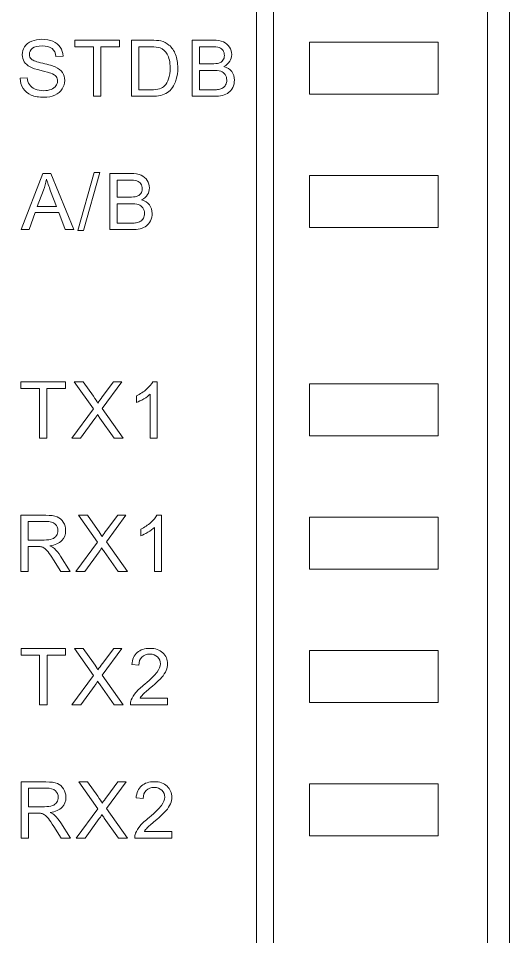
# Model space of a CAD drawing. Header units: millimetres. Extents: x 33157 to 59611, y -29750 to 1750.
# Drawn here: x 54196.62 to 54214.31, y 415.51 to 448.56 of the extents above; entities that cross this region are included whole.
import ezdxf

# ---------------------------------------------------------------- set-up
doc = ezdxf.new("R2010")
doc.units = ezdxf.units.MM
doc.layers.get('0').update_dxf_attribs({"lineweight": 18})

msp = doc.modelspace()

# ---------------------------------------------------------------- linework, layer by layer
at = {"lineweight": 9}
for p, q in [((54205.192, 478.677), (54205.192, 414.194)), ((54205.807, 478.677), (54205.807, 351.261)), ((54213.508, 474.462), (54213.508, 353.009)), ((54214.311, 473.659), (54214.311, 353.491))]:
    msp.add_line(p, q, dxfattribs=at)
for points in [[(54207.1, 445.831), (54211.733, 445.831), (54211.733, 447.709), (54207.1, 447.709)], [(54207.1, 441.031), (54211.733, 441.031), (54211.733, 442.909), (54207.1, 442.909)], [(54207.1, 433.531), (54211.733, 433.531), (54211.733, 435.409), (54207.1, 435.409)], [(54207.1, 428.731), (54211.733, 428.731), (54211.733, 430.609), (54207.1, 430.609)], [(54207.1, 423.931), (54211.733, 423.931), (54211.733, 425.809), (54207.1, 425.809)], [(54207.1, 419.131), (54211.733, 419.131), (54211.733, 421.009), (54207.1, 421.009)]]:
    msp.add_lwpolyline(points, close=True, dxfattribs=at)
for points, knots in [([(54200.691, 445.758), (54200.691, 445.758), (54200.691, 447.778), (54200.691, 447.778), (54200.691, 447.778), (54201.387, 447.778), (54201.387, 447.778), (54201.544, 447.778), (54201.664, 447.769), (54201.747, 447.75), (54201.863, 447.723), (54201.961, 447.674), (54202.043, 447.605), (54202.15, 447.514), (54202.229, 447.4), (54202.282, 447.26), (54202.335, 447.119), (54202.362, 446.959), (54202.362, 446.779), (54202.362, 446.625), (54202.344, 446.49), (54202.308, 446.371), (54202.272, 446.252), (54202.226, 446.154), (54202.17, 446.077), (54202.114, 445.999), (54202.053, 445.938), (54201.986, 445.894), (54201.919, 445.849), (54201.839, 445.815), (54201.745, 445.792), (54201.65, 445.769), (54201.542, 445.758), (54201.42, 445.758), (54201.42, 445.758), (54200.691, 445.758), (54200.691, 445.758)], [0, 0, 0, 0, 136675.513915, 136675.513915, 136675.513915, 273351.027831, 273351.027831, 273351.027831, 410026.541746, 410026.541746, 410026.541746, 546702.055662, 546702.055662, 546702.055662, 683377.569577, 683377.569577, 683377.569577, 820053.083493, 820053.083493, 820053.083493, 956728.597408, 956728.597408, 956728.597408, 1093404.111324, 1093404.111324, 1093404.111324, 1230079.625239, 1230079.625239, 1230079.625239, 1366755.139155, 1366755.139155, 1366755.139155, 1503430.65307, 1503430.65307, 1503430.65307, 1640106.166986, 1640106.166986, 1640106.166986, 1640106.166986]), ([(54202.874, 445.758), (54202.874, 445.758), (54202.874, 447.778), (54202.874, 447.778), (54202.874, 447.778), (54203.633, 447.778), (54203.633, 447.778), (54203.787, 447.778), (54203.911, 447.758), (54204.004, 447.717), (54204.097, 447.676), (54204.17, 447.613), (54204.223, 447.528), (54204.276, 447.443), (54204.303, 447.355), (54204.303, 447.261), (54204.303, 447.175), (54204.279, 447.094), (54204.232, 447.018), (54204.186, 446.942), (54204.115, 446.88), (54204.021, 446.833), (54204.143, 446.797), (54204.237, 446.736), (54204.303, 446.649), (54204.368, 446.563), (54204.401, 446.461), (54204.401, 446.344), (54204.401, 446.249), (54204.381, 446.161), (54204.341, 446.079), (54204.301, 445.998), (54204.252, 445.935), (54204.193, 445.891), (54204.134, 445.847), (54204.06, 445.814), (54203.972, 445.792), (54203.883, 445.769), (54203.774, 445.758), (54203.645, 445.758), (54203.645, 445.758), (54202.874, 445.758), (54202.874, 445.758)], [0, 0, 0, 0, 135772.058389, 135772.058389, 135772.058389, 271544.116779, 271544.116779, 271544.116779, 407316.175168, 407316.175168, 407316.175168, 543088.233558, 543088.233558, 543088.233558, 678860.291947, 678860.291947, 678860.291947, 814632.350337, 814632.350337, 814632.350337, 950404.408726, 950404.408726, 950404.408726, 1086176.467116, 1086176.467116, 1086176.467116, 1221948.525505, 1221948.525505, 1221948.525505, 1357720.583894, 1357720.583894, 1357720.583894, 1493492.642284, 1493492.642284, 1493492.642284, 1629264.700673, 1629264.700673, 1629264.700673, 1765036.759063, 1765036.759063, 1765036.759063, 1900808.817452, 1900808.817452, 1900808.817452, 1900808.817452]), ([(54196.683, 446.407), (54196.683, 446.407), (54196.935, 446.429), (54196.935, 446.429), (54196.946, 446.328), (54196.974, 446.244), (54197.018, 446.179), (54197.062, 446.114), (54197.129, 446.062), (54197.221, 446.021), (54197.313, 445.981), (54197.416, 445.961), (54197.531, 445.961), (54197.633, 445.961), (54197.723, 445.976), (54197.801, 446.006), (54197.879, 446.037), (54197.937, 446.079), (54197.975, 446.132), (54198.013, 446.185), (54198.032, 446.243), (54198.032, 446.305), (54198.032, 446.368), (54198.014, 446.423), (54197.977, 446.471), (54197.941, 446.518), (54197.88, 446.557), (54197.795, 446.59), (54197.741, 446.61), (54197.621, 446.643), (54197.436, 446.688), (54197.25, 446.733), (54197.12, 446.775), (54197.046, 446.814), (54196.949, 446.865), (54196.878, 446.928), (54196.831, 447.003), (54196.783, 447.077), (54196.76, 447.162), (54196.76, 447.254), (54196.76, 447.357), (54196.789, 447.452), (54196.847, 447.541), (54196.905, 447.63), (54196.989, 447.697), (54197.1, 447.743), (54197.211, 447.789), (54197.335, 447.812), (54197.471, 447.812), (54197.62, 447.812), (54197.753, 447.788), (54197.867, 447.74), (54197.981, 447.692), (54198.069, 447.621), (54198.131, 447.527), (54198.192, 447.433), (54198.225, 447.327), (54198.23, 447.208), (54198.23, 447.208), (54197.973, 447.189), (54197.973, 447.189), (54197.96, 447.316), (54197.913, 447.412), (54197.834, 447.477), (54197.754, 447.543), (54197.636, 447.575), (54197.481, 447.575), (54197.319, 447.575), (54197.201, 447.546), (54197.127, 447.486), (54197.054, 447.427), (54197.016, 447.355), (54197.016, 447.272), (54197.016, 447.199), (54197.043, 447.14), (54197.095, 447.093), (54197.147, 447.046), (54197.281, 446.998), (54197.498, 446.949), (54197.715, 446.899), (54197.865, 446.856), (54197.945, 446.82), (54198.063, 446.766), (54198.15, 446.697), (54198.206, 446.614), (54198.262, 446.531), (54198.289, 446.436), (54198.289, 446.328), (54198.289, 446.22), (54198.259, 446.119), (54198.197, 446.024), (54198.135, 445.929), (54198.048, 445.855), (54197.932, 445.803), (54197.817, 445.75), (54197.688, 445.724), (54197.543, 445.724), (54197.361, 445.724), (54197.208, 445.751), (54197.085, 445.804), (54196.961, 445.857), (54196.865, 445.937), (54196.794, 446.044), (54196.724, 446.151), (54196.687, 446.272), (54196.683, 446.407)], [0, 0, 0, 0, 132490.476521, 132490.476521, 132490.476521, 264980.953042, 264980.953042, 264980.953042, 397471.429563, 397471.429563, 397471.429563, 529961.906084, 529961.906084, 529961.906084, 662452.382605, 662452.382605, 662452.382605, 794942.859126, 794942.859126, 794942.859126, 927433.335648, 927433.335648, 927433.335648, 1059923.812169, 1059923.812169, 1059923.812169, 1192414.28869, 1192414.28869, 1192414.28869, 1324904.765211, 1324904.765211, 1324904.765211, 1457395.241732, 1457395.241732, 1457395.241732, 1589885.718253, 1589885.718253, 1589885.718253, 1722376.194774, 1722376.194774, 1722376.194774, 1854866.671295, 1854866.671295, 1854866.671295, 1987357.147816, 1987357.147816, 1987357.147816, 2119847.624337, 2119847.624337, 2119847.624337, 2252338.100858, 2252338.100858, 2252338.100858, 2384828.577379, 2384828.577379, 2384828.577379, 2517319.053901, 2517319.053901, 2517319.053901, 2649809.530422, 2649809.530422, 2649809.530422, 2782300.006943, 2782300.006943, 2782300.006943, 2914790.483464, 2914790.483464, 2914790.483464, 3047280.959985, 3047280.959985, 3047280.959985, 3179771.436506, 3179771.436506, 3179771.436506, 3312261.913027, 3312261.913027, 3312261.913027, 3444752.389548, 3444752.389548, 3444752.389548, 3577242.866069, 3577242.866069, 3577242.866069, 3709733.34259, 3709733.34259, 3709733.34259, 3842223.819111, 3842223.819111, 3842223.819111, 3974714.295632, 3974714.295632, 3974714.295632, 4107204.772154, 4107204.772154, 4107204.772154, 4239695.248675, 4239695.248675, 4239695.248675, 4372185.725196, 4372185.725196, 4372185.725196, 4504676.201717, 4504676.201717, 4504676.201717, 4637166.678238, 4637166.678238, 4637166.678238, 4637166.678238]), ([(54199.324, 445.758), (54199.324, 445.758), (54199.324, 447.541), (54199.324, 447.541), (54199.324, 447.541), (54198.658, 447.541), (54198.658, 447.541), (54198.658, 447.541), (54198.658, 447.778), (54198.658, 447.778), (54198.658, 447.778), (54200.258, 447.778), (54200.258, 447.778), (54200.258, 447.778), (54200.258, 447.541), (54200.258, 447.541), (54200.258, 447.541), (54199.592, 447.541), (54199.592, 447.541), (54199.592, 447.541), (54199.592, 445.758), (54199.592, 445.758), (54199.592, 445.758), (54199.324, 445.758), (54199.324, 445.758)], [0, 0, 0, 0, 139850.035357, 139850.035357, 139850.035357, 279700.070714, 279700.070714, 279700.070714, 419550.106071, 419550.106071, 419550.106071, 559400.141428, 559400.141428, 559400.141428, 699250.176785, 699250.176785, 699250.176785, 839100.212142, 839100.212142, 839100.212142, 978950.247499, 978950.247499, 978950.247499, 1118800.282856, 1118800.282856, 1118800.282856, 1118800.282856]), ([(54200.959, 445.995), (54200.959, 445.995), (54201.39, 445.995), (54201.39, 445.995), (54201.523, 445.995), (54201.627, 446.007), (54201.703, 446.032), (54201.779, 446.057), (54201.839, 446.092), (54201.884, 446.137), (54201.947, 446.2), (54201.997, 446.286), (54202.032, 446.393), (54202.067, 446.5), (54202.085, 446.63), (54202.085, 446.783), (54202.085, 446.995), (54202.05, 447.157), (54201.981, 447.271), (54201.912, 447.385), (54201.828, 447.461), (54201.728, 447.5), (54201.657, 447.528), (54201.542, 447.541), (54201.383, 447.541), (54201.383, 447.541), (54200.959, 447.541), (54200.959, 447.541), (54200.959, 447.541), (54200.959, 445.995), (54200.959, 445.995)], [0, 0, 0, 0, 137950.950252, 137950.950252, 137950.950252, 275901.900504, 275901.900504, 275901.900504, 413852.850757, 413852.850757, 413852.850757, 551803.801009, 551803.801009, 551803.801009, 689754.751261, 689754.751261, 689754.751261, 827705.701513, 827705.701513, 827705.701513, 965656.651766, 965656.651766, 965656.651766, 1103607.602018, 1103607.602018, 1103607.602018, 1241558.55227, 1241558.55227, 1241558.55227, 1379509.502522, 1379509.502522, 1379509.502522, 1379509.502522]), ([(54203.143, 446.929), (54203.143, 446.929), (54203.58, 446.929), (54203.58, 446.929), (54203.698, 446.929), (54203.783, 446.937), (54203.834, 446.952), (54203.903, 446.973), (54203.954, 447.006), (54203.988, 447.054), (54204.023, 447.101), (54204.04, 447.159), (54204.04, 447.23), (54204.04, 447.298), (54204.024, 447.357), (54203.992, 447.408), (54203.96, 447.459), (54203.914, 447.494), (54203.854, 447.513), (54203.794, 447.532), (54203.691, 447.541), (54203.547, 447.541), (54203.547, 447.541), (54203.143, 447.541), (54203.143, 447.541), (54203.143, 447.541), (54203.143, 446.929), (54203.143, 446.929)], [0, 0, 0, 0, 138828.828127, 138828.828127, 138828.828127, 277657.656254, 277657.656254, 277657.656254, 416486.484381, 416486.484381, 416486.484381, 555315.312508, 555315.312508, 555315.312508, 694144.140635, 694144.140635, 694144.140635, 832972.968762, 832972.968762, 832972.968762, 971801.796889, 971801.796889, 971801.796889, 1110630.625016, 1110630.625016, 1110630.625016, 1249459.453143, 1249459.453143, 1249459.453143, 1249459.453143]), ([(54203.143, 445.995), (54203.143, 445.995), (54203.646, 445.995), (54203.646, 445.995), (54203.732, 445.995), (54203.793, 445.998), (54203.828, 446.005), (54203.89, 446.015), (54203.941, 446.034), (54203.983, 446.06), (54204.024, 446.085), (54204.058, 446.123), (54204.085, 446.173), (54204.112, 446.222), (54204.125, 446.279), (54204.125, 446.343), (54204.125, 446.419), (54204.105, 446.484), (54204.066, 446.54), (54204.028, 446.596), (54203.974, 446.635), (54203.906, 446.658), (54203.837, 446.681), (54203.739, 446.692), (54203.61, 446.692), (54203.61, 446.692), (54203.143, 446.692), (54203.143, 446.692), (54203.143, 446.692), (54203.143, 445.995), (54203.143, 445.995)], [0, 0, 0, 0, 137957.235698, 137957.235698, 137957.235698, 275914.471396, 275914.471396, 275914.471396, 413871.707094, 413871.707094, 413871.707094, 551828.942792, 551828.942792, 551828.942792, 689786.178491, 689786.178491, 689786.178491, 827743.414189, 827743.414189, 827743.414189, 965700.649887, 965700.649887, 965700.649887, 1103657.885585, 1103657.885585, 1103657.885585, 1241615.121283, 1241615.121283, 1241615.121283, 1379572.356981, 1379572.356981, 1379572.356981, 1379572.356981]), ([(54196.722, 440.958), (54196.722, 440.958), (54197.497, 442.978), (54197.497, 442.978), (54197.497, 442.978), (54197.791, 442.978), (54197.791, 442.978), (54197.791, 442.978), (54198.614, 440.958), (54198.614, 440.958), (54198.614, 440.958), (54198.31, 440.958), (54198.31, 440.958), (54198.31, 440.958), (54198.076, 441.57), (54198.076, 441.57), (54198.076, 441.57), (54197.225, 441.57), (54197.225, 441.57), (54197.225, 441.57), (54197.006, 440.958), (54197.006, 440.958), (54197.006, 440.958), (54196.722, 440.958), (54196.722, 440.958)], [0, 0, 0, 0, 139852.10877, 139852.10877, 139852.10877, 279704.217539, 279704.217539, 279704.217539, 419556.326309, 419556.326309, 419556.326309, 559408.435078, 559408.435078, 559408.435078, 699260.543848, 699260.543848, 699260.543848, 839112.652617, 839112.652617, 839112.652617, 978964.761387, 978964.761387, 978964.761387, 1118816.870156, 1118816.870156, 1118816.870156, 1118816.870156]), ([(54198.766, 440.924), (54198.766, 440.924), (54199.353, 443.012), (54199.353, 443.012), (54199.353, 443.012), (54199.552, 443.012), (54199.552, 443.012), (54199.552, 443.012), (54198.965, 440.924), (54198.965, 440.924), (54198.965, 440.924), (54198.766, 440.924), (54198.766, 440.924)], [0, 0, 0, 0, 149399.241481, 149399.241481, 149399.241481, 298798.482963, 298798.482963, 298798.482963, 448197.724444, 448197.724444, 448197.724444, 597596.965925, 597596.965925, 597596.965925, 597596.965925]), ([(54199.912, 440.958), (54199.912, 440.958), (54199.912, 442.978), (54199.912, 442.978), (54199.912, 442.978), (54200.671, 442.978), (54200.671, 442.978), (54200.825, 442.978), (54200.949, 442.958), (54201.042, 442.917), (54201.135, 442.876), (54201.208, 442.813), (54201.261, 442.728), (54201.314, 442.643), (54201.341, 442.555), (54201.341, 442.461), (54201.341, 442.375), (54201.317, 442.294), (54201.27, 442.218), (54201.224, 442.142), (54201.153, 442.08), (54201.059, 442.033), (54201.181, 441.997), (54201.275, 441.936), (54201.341, 441.849), (54201.406, 441.763), (54201.439, 441.661), (54201.439, 441.544), (54201.439, 441.449), (54201.419, 441.361), (54201.379, 441.279), (54201.339, 441.198), (54201.29, 441.135), (54201.231, 441.091), (54201.172, 441.047), (54201.098, 441.014), (54201.01, 440.992), (54200.921, 440.969), (54200.812, 440.958), (54200.683, 440.958), (54200.683, 440.958), (54199.912, 440.958), (54199.912, 440.958)], [0, 0, 0, 0, 135770.5745, 135770.5745, 135770.5745, 271541.149, 271541.149, 271541.149, 407311.7235, 407311.7235, 407311.7235, 543082.298, 543082.298, 543082.298, 678852.8725, 678852.8725, 678852.8725, 814623.447001, 814623.447001, 814623.447001, 950394.021501, 950394.021501, 950394.021501, 1086164.596001, 1086164.596001, 1086164.596001, 1221935.170501, 1221935.170501, 1221935.170501, 1357705.745001, 1357705.745001, 1357705.745001, 1493476.319501, 1493476.319501, 1493476.319501, 1629246.894001, 1629246.894001, 1629246.894001, 1765017.468501, 1765017.468501, 1765017.468501, 1900788.043001, 1900788.043001, 1900788.043001, 1900788.043001]), ([(54197.303, 441.787), (54197.303, 441.787), (54197.992, 441.787), (54197.992, 441.787), (54197.992, 441.787), (54197.781, 442.348), (54197.781, 442.348), (54197.718, 442.518), (54197.67, 442.658), (54197.637, 442.77), (54197.609, 442.638), (54197.572, 442.508), (54197.525, 442.381), (54197.525, 442.381), (54197.303, 441.787), (54197.303, 441.787)], [0, 0, 0, 0, 145623.719571, 145623.719571, 145623.719571, 291247.439142, 291247.439142, 291247.439142, 436871.158712, 436871.158712, 436871.158712, 582494.878283, 582494.878283, 582494.878283, 728118.597854, 728118.597854, 728118.597854, 728118.597854]), ([(54200.181, 442.129), (54200.181, 442.129), (54200.618, 442.129), (54200.618, 442.129), (54200.736, 442.129), (54200.821, 442.137), (54200.872, 442.152), (54200.941, 442.173), (54200.992, 442.206), (54201.026, 442.254), (54201.061, 442.301), (54201.078, 442.359), (54201.078, 442.43), (54201.078, 442.498), (54201.062, 442.557), (54201.03, 442.608), (54200.998, 442.659), (54200.952, 442.694), (54200.892, 442.713), (54200.832, 442.732), (54200.729, 442.741), (54200.585, 442.741), (54200.585, 442.741), (54200.181, 442.741), (54200.181, 442.741), (54200.181, 442.741), (54200.181, 442.129), (54200.181, 442.129)], [0, 0, 0, 0, 138827.045827, 138827.045827, 138827.045827, 277654.091654, 277654.091654, 277654.091654, 416481.13748, 416481.13748, 416481.13748, 555308.183307, 555308.183307, 555308.183307, 694135.229134, 694135.229134, 694135.229134, 832962.274961, 832962.274961, 832962.274961, 971789.320788, 971789.320788, 971789.320788, 1110616.366615, 1110616.366615, 1110616.366615, 1249443.412441, 1249443.412441, 1249443.412441, 1249443.412441]), ([(54200.181, 441.195), (54200.181, 441.195), (54200.684, 441.195), (54200.684, 441.195), (54200.77, 441.195), (54200.831, 441.198), (54200.866, 441.205), (54200.928, 441.215), (54200.979, 441.234), (54201.021, 441.26), (54201.062, 441.285), (54201.096, 441.323), (54201.123, 441.373), (54201.15, 441.422), (54201.163, 441.479), (54201.163, 441.543), (54201.163, 441.619), (54201.143, 441.684), (54201.104, 441.74), (54201.066, 441.796), (54201.012, 441.835), (54200.944, 441.858), (54200.875, 441.881), (54200.777, 441.892), (54200.648, 441.892), (54200.648, 441.892), (54200.181, 441.892), (54200.181, 441.892), (54200.181, 441.892), (54200.181, 441.195), (54200.181, 441.195)], [0, 0, 0, 0, 137955.727933, 137955.727933, 137955.727933, 275911.455867, 275911.455867, 275911.455867, 413867.1838, 413867.1838, 413867.1838, 551822.911734, 551822.911734, 551822.911734, 689778.639667, 689778.639667, 689778.639667, 827734.367601, 827734.367601, 827734.367601, 965690.095534, 965690.095534, 965690.095534, 1103645.823468, 1103645.823468, 1103645.823468, 1241601.551401, 1241601.551401, 1241601.551401, 1379557.279335, 1379557.279335, 1379557.279335, 1379557.279335]), ([(54197.381, 433.456), (54197.381, 433.456), (54197.381, 435.24), (54197.381, 435.24), (54197.381, 435.24), (54196.715, 435.24), (54196.715, 435.24), (54196.715, 435.24), (54196.715, 435.477), (54196.715, 435.477), (54196.715, 435.477), (54198.315, 435.477), (54198.315, 435.477), (54198.315, 435.477), (54198.315, 435.24), (54198.315, 435.24), (54198.315, 435.24), (54197.649, 435.24), (54197.649, 435.24), (54197.649, 435.24), (54197.649, 433.456), (54197.649, 433.456), (54197.649, 433.456), (54197.381, 433.456), (54197.381, 433.456)], [0, 0, 0, 0, 139860.752963, 139860.752963, 139860.752963, 279721.505927, 279721.505927, 279721.505927, 419582.25889, 419582.25889, 419582.25889, 559443.011854, 559443.011854, 559443.011854, 699303.764817, 699303.764817, 699303.764817, 839164.517781, 839164.517781, 839164.517781, 979025.270744, 979025.270744, 979025.270744, 1118886.023708, 1118886.023708, 1118886.023708, 1118886.023708]), ([(54198.543, 433.456), (54198.543, 433.456), (54199.324, 434.504), (54199.324, 434.504), (54199.324, 434.504), (54198.636, 435.477), (54198.636, 435.477), (54198.636, 435.477), (54198.954, 435.477), (54198.954, 435.477), (54198.954, 435.477), (54199.323, 434.96), (54199.323, 434.96), (54199.399, 434.853), (54199.453, 434.771), (54199.483, 434.714), (54199.529, 434.784), (54199.582, 434.86), (54199.644, 434.939), (54199.644, 434.939), (54200.048, 435.477), (54200.048, 435.477), (54200.048, 435.477), (54200.341, 435.477), (54200.341, 435.477), (54200.341, 435.477), (54199.639, 434.516), (54199.639, 434.516), (54199.639, 434.516), (54200.394, 433.456), (54200.394, 433.456), (54200.394, 433.456), (54200.066, 433.456), (54200.066, 433.456), (54200.066, 433.456), (54199.556, 434.177), (54199.556, 434.177), (54199.527, 434.218), (54199.499, 434.258), (54199.473, 434.299), (54199.428, 434.231), (54199.396, 434.184), (54199.376, 434.157), (54199.376, 434.157), (54198.864, 433.456), (54198.864, 433.456), (54198.864, 433.456), (54198.543, 433.456), (54198.543, 433.456)], [0, 0, 0, 0, 135093.583894, 135093.583894, 135093.583894, 270187.167788, 270187.167788, 270187.167788, 405280.751682, 405280.751682, 405280.751682, 540374.335575, 540374.335575, 540374.335575, 675467.919469, 675467.919469, 675467.919469, 810561.503363, 810561.503363, 810561.503363, 945655.087257, 945655.087257, 945655.087257, 1080748.671151, 1080748.671151, 1080748.671151, 1215842.255045, 1215842.255045, 1215842.255045, 1350935.838939, 1350935.838939, 1350935.838939, 1486029.422832, 1486029.422832, 1486029.422832, 1621123.006726, 1621123.006726, 1621123.006726, 1756216.59062, 1756216.59062, 1756216.59062, 1891310.174514, 1891310.174514, 1891310.174514, 2026403.758408, 2026403.758408, 2026403.758408, 2161497.342302, 2161497.342302, 2161497.342302, 2161497.342302]), ([(54201.62, 433.456), (54201.62, 433.456), (54201.371, 433.456), (54201.371, 433.456), (54201.371, 433.456), (54201.371, 435.037), (54201.371, 435.037), (54201.312, 434.98), (54201.233, 434.923), (54201.136, 434.866), (54201.039, 434.809), (54200.952, 434.766), (54200.875, 434.738), (54200.875, 434.738), (54200.875, 434.978), (54200.875, 434.978), (54201.013, 435.043), (54201.135, 435.122), (54201.239, 435.215), (54201.343, 435.308), (54201.417, 435.398), (54201.46, 435.485), (54201.46, 435.485), (54201.62, 435.485), (54201.62, 435.485), (54201.62, 435.485), (54201.62, 433.456), (54201.62, 433.456)], [0, 0, 0, 0, 138835.997743, 138835.997743, 138835.997743, 277671.995486, 277671.995486, 277671.995486, 416507.993229, 416507.993229, 416507.993229, 555343.990972, 555343.990972, 555343.990972, 694179.988716, 694179.988716, 694179.988716, 833015.986459, 833015.986459, 833015.986459, 971851.984202, 971851.984202, 971851.984202, 1110687.981945, 1110687.981945, 1110687.981945, 1249523.979688, 1249523.979688, 1249523.979688, 1249523.979688]), ([(54196.709, 428.656), (54196.709, 428.656), (54196.709, 430.677), (54196.709, 430.677), (54196.709, 430.677), (54197.605, 430.677), (54197.605, 430.677), (54197.785, 430.677), (54197.922, 430.658), (54198.015, 430.622), (54198.109, 430.586), (54198.184, 430.522), (54198.24, 430.43), (54198.296, 430.339), (54198.324, 430.237), (54198.324, 430.126), (54198.324, 429.982), (54198.277, 429.862), (54198.184, 429.763), (54198.092, 429.665), (54197.949, 429.603), (54197.755, 429.576), (54197.826, 429.542), (54197.879, 429.508), (54197.916, 429.475), (54197.994, 429.404), (54198.068, 429.314), (54198.137, 429.206), (54198.137, 429.206), (54198.487, 428.656), (54198.487, 428.656), (54198.487, 428.656), (54198.153, 428.656), (54198.153, 428.656), (54198.153, 428.656), (54197.886, 429.077), (54197.886, 429.077), (54197.808, 429.198), (54197.744, 429.291), (54197.693, 429.355), (54197.642, 429.42), (54197.597, 429.465), (54197.557, 429.49), (54197.518, 429.516), (54197.477, 429.534), (54197.435, 429.544), (54197.405, 429.55), (54197.356, 429.554), (54197.287, 429.554), (54197.287, 429.554), (54196.977, 429.554), (54196.977, 429.554), (54196.977, 429.554), (54196.977, 428.656), (54196.977, 428.656), (54196.977, 428.656), (54196.709, 428.656), (54196.709, 428.656)], [0, 0, 0, 0, 134352.871132, 134352.871132, 134352.871132, 268705.742264, 268705.742264, 268705.742264, 403058.613396, 403058.613396, 403058.613396, 537411.484528, 537411.484528, 537411.484528, 671764.35566, 671764.35566, 671764.35566, 806117.226792, 806117.226792, 806117.226792, 940470.097925, 940470.097925, 940470.097925, 1074822.969057, 1074822.969057, 1074822.969057, 1209175.840189, 1209175.840189, 1209175.840189, 1343528.711321, 1343528.711321, 1343528.711321, 1477881.582453, 1477881.582453, 1477881.582453, 1612234.453585, 1612234.453585, 1612234.453585, 1746587.324717, 1746587.324717, 1746587.324717, 1880940.195849, 1880940.195849, 1880940.195849, 2015293.066981, 2015293.066981, 2015293.066981, 2149645.938113, 2149645.938113, 2149645.938113, 2283998.809245, 2283998.809245, 2283998.809245, 2418351.680377, 2418351.680377, 2418351.680377, 2552704.55151, 2552704.55151, 2552704.55151, 2552704.55151]), ([(54196.977, 429.785), (54196.977, 429.785), (54197.551, 429.785), (54197.551, 429.785), (54197.673, 429.785), (54197.768, 429.798), (54197.837, 429.823), (54197.906, 429.848), (54197.958, 429.888), (54197.993, 429.944), (54198.029, 430), (54198.047, 430.06), (54198.047, 430.125), (54198.047, 430.221), (54198.013, 430.3), (54197.943, 430.362), (54197.874, 430.423), (54197.765, 430.454), (54197.616, 430.454), (54197.616, 430.454), (54196.977, 430.454), (54196.977, 430.454), (54196.977, 430.454), (54196.977, 429.785), (54196.977, 429.785)], [0, 0, 0, 0, 139870.587929, 139870.587929, 139870.587929, 279741.175858, 279741.175858, 279741.175858, 419611.763787, 419611.763787, 419611.763787, 559482.351716, 559482.351716, 559482.351716, 699352.939646, 699352.939646, 699352.939646, 839223.527575, 839223.527575, 839223.527575, 979094.115504, 979094.115504, 979094.115504, 1118964.703433, 1118964.703433, 1118964.703433, 1118964.703433]), ([(54198.693, 428.656), (54198.693, 428.656), (54199.474, 429.704), (54199.474, 429.704), (54199.474, 429.704), (54198.787, 430.677), (54198.787, 430.677), (54198.787, 430.677), (54199.105, 430.677), (54199.105, 430.677), (54199.105, 430.677), (54199.473, 430.16), (54199.473, 430.16), (54199.55, 430.053), (54199.603, 429.971), (54199.634, 429.914), (54199.679, 429.984), (54199.733, 430.06), (54199.795, 430.139), (54199.795, 430.139), (54200.198, 430.677), (54200.198, 430.677), (54200.198, 430.677), (54200.491, 430.677), (54200.491, 430.677), (54200.491, 430.677), (54199.789, 429.716), (54199.789, 429.716), (54199.789, 429.716), (54200.545, 428.656), (54200.545, 428.656), (54200.545, 428.656), (54200.216, 428.656), (54200.216, 428.656), (54200.216, 428.656), (54199.707, 429.377), (54199.707, 429.377), (54199.677, 429.418), (54199.65, 429.458), (54199.624, 429.499), (54199.579, 429.431), (54199.547, 429.384), (54199.527, 429.357), (54199.527, 429.357), (54199.015, 428.656), (54199.015, 428.656), (54199.015, 428.656), (54198.693, 428.656), (54198.693, 428.656)], [0, 0, 0, 0, 135099.898618, 135099.898618, 135099.898618, 270199.797236, 270199.797236, 270199.797236, 405299.695854, 405299.695854, 405299.695854, 540399.594473, 540399.594473, 540399.594473, 675499.493091, 675499.493091, 675499.493091, 810599.391709, 810599.391709, 810599.391709, 945699.290327, 945699.290327, 945699.290327, 1080799.188945, 1080799.188945, 1080799.188945, 1215899.087563, 1215899.087563, 1215899.087563, 1350998.986182, 1350998.986182, 1350998.986182, 1486098.8848, 1486098.8848, 1486098.8848, 1621198.783418, 1621198.783418, 1621198.783418, 1756298.682036, 1756298.682036, 1756298.682036, 1891398.580654, 1891398.580654, 1891398.580654, 2026498.479272, 2026498.479272, 2026498.479272, 2161598.37789, 2161598.37789, 2161598.37789, 2161598.37789]), ([(54201.77, 428.656), (54201.77, 428.656), (54201.522, 428.656), (54201.522, 428.656), (54201.522, 428.656), (54201.522, 430.237), (54201.522, 430.237), (54201.462, 430.18), (54201.384, 430.123), (54201.287, 430.066), (54201.19, 430.009), (54201.102, 429.966), (54201.025, 429.938), (54201.025, 429.938), (54201.025, 430.178), (54201.025, 430.178), (54201.164, 430.243), (54201.285, 430.322), (54201.389, 430.415), (54201.493, 430.508), (54201.567, 430.598), (54201.61, 430.685), (54201.61, 430.685), (54201.77, 430.685), (54201.77, 430.685), (54201.77, 430.685), (54201.77, 428.656), (54201.77, 428.656)], [0, 0, 0, 0, 138842.220605, 138842.220605, 138842.220605, 277684.441209, 277684.441209, 277684.441209, 416526.661814, 416526.661814, 416526.661814, 555368.882419, 555368.882419, 555368.882419, 694211.103024, 694211.103024, 694211.103024, 833053.323628, 833053.323628, 833053.323628, 971895.544233, 971895.544233, 971895.544233, 1110737.764838, 1110737.764838, 1110737.764838, 1249579.985442, 1249579.985442, 1249579.985442, 1249579.985442]), ([(54197.386, 423.856), (54197.386, 423.856), (54197.386, 425.64), (54197.386, 425.64), (54197.386, 425.64), (54196.72, 425.64), (54196.72, 425.64), (54196.72, 425.64), (54196.72, 425.877), (54196.72, 425.877), (54196.72, 425.877), (54198.32, 425.877), (54198.32, 425.877), (54198.32, 425.877), (54198.32, 425.64), (54198.32, 425.64), (54198.32, 425.64), (54197.654, 425.64), (54197.654, 425.64), (54197.654, 425.64), (54197.654, 423.856), (54197.654, 423.856), (54197.654, 423.856), (54197.386, 423.856), (54197.386, 423.856)], [0, 0, 0, 0, 139873.061799, 139873.061799, 139873.061799, 279746.123599, 279746.123599, 279746.123599, 419619.185398, 419619.185398, 419619.185398, 559492.247198, 559492.247198, 559492.247198, 699365.308997, 699365.308997, 699365.308997, 839238.370796, 839238.370796, 839238.370796, 979111.432596, 979111.432596, 979111.432596, 1118984.494395, 1118984.494395, 1118984.494395, 1118984.494395]), ([(54198.548, 423.856), (54198.548, 423.856), (54199.329, 424.904), (54199.329, 424.904), (54199.329, 424.904), (54198.641, 425.877), (54198.641, 425.877), (54198.641, 425.877), (54198.959, 425.877), (54198.959, 425.877), (54198.959, 425.877), (54199.328, 425.36), (54199.328, 425.36), (54199.404, 425.253), (54199.458, 425.171), (54199.488, 425.114), (54199.534, 425.184), (54199.587, 425.26), (54199.649, 425.339), (54199.649, 425.339), (54200.053, 425.877), (54200.053, 425.877), (54200.053, 425.877), (54200.346, 425.877), (54200.346, 425.877), (54200.346, 425.877), (54199.644, 424.916), (54199.644, 424.916), (54199.644, 424.916), (54200.399, 423.856), (54200.399, 423.856), (54200.399, 423.856), (54200.071, 423.856), (54200.071, 423.856), (54200.071, 423.856), (54199.561, 424.577), (54199.561, 424.577), (54199.532, 424.618), (54199.504, 424.658), (54199.478, 424.699), (54199.433, 424.631), (54199.401, 424.584), (54199.381, 424.557), (54199.381, 424.557), (54198.869, 423.856), (54198.869, 423.856), (54198.869, 423.856), (54198.548, 423.856), (54198.548, 423.856)], [0, 0, 0, 0, 135105.473352, 135105.473352, 135105.473352, 270210.946704, 270210.946704, 270210.946704, 405316.420055, 405316.420055, 405316.420055, 540421.893407, 540421.893407, 540421.893407, 675527.366759, 675527.366759, 675527.366759, 810632.840111, 810632.840111, 810632.840111, 945738.313462, 945738.313462, 945738.313462, 1080843.786814, 1080843.786814, 1080843.786814, 1215949.260166, 1215949.260166, 1215949.260166, 1351054.733518, 1351054.733518, 1351054.733518, 1486160.206869, 1486160.206869, 1486160.206869, 1621265.680221, 1621265.680221, 1621265.680221, 1756371.153573, 1756371.153573, 1756371.153573, 1891476.626925, 1891476.626925, 1891476.626925, 2026582.100276, 2026582.100276, 2026582.100276, 2161687.573628, 2161687.573628, 2161687.573628, 2161687.573628]), ([(54201.994, 424.093), (54201.994, 424.093), (54201.994, 423.856), (54201.994, 423.856), (54201.994, 423.856), (54200.657, 423.856), (54200.657, 423.856), (54200.655, 423.916), (54200.665, 423.973), (54200.686, 424.029), (54200.72, 424.119), (54200.775, 424.209), (54200.851, 424.297), (54200.927, 424.385), (54201.035, 424.487), (54201.176, 424.602), (54201.394, 424.782), (54201.543, 424.925), (54201.62, 425.03), (54201.699, 425.135), (54201.738, 425.235), (54201.738, 425.329), (54201.738, 425.428), (54201.702, 425.51), (54201.632, 425.578), (54201.561, 425.645), (54201.469, 425.679), (54201.356, 425.679), (54201.236, 425.679), (54201.14, 425.643), (54201.068, 425.572), (54200.996, 425.501), (54200.96, 425.402), (54200.959, 425.276), (54200.959, 425.276), (54200.705, 425.301), (54200.705, 425.301), (54200.722, 425.491), (54200.788, 425.636), (54200.902, 425.736), (54201.016, 425.835), (54201.169, 425.885), (54201.361, 425.885), (54201.555, 425.885), (54201.709, 425.832), (54201.822, 425.724), (54201.935, 425.616), (54201.992, 425.483), (54201.992, 425.324), (54201.992, 425.243), (54201.975, 425.163), (54201.942, 425.085), (54201.909, 425.007), (54201.854, 424.924), (54201.777, 424.838), (54201.7, 424.752), (54201.572, 424.633), (54201.395, 424.482), (54201.246, 424.357), (54201.15, 424.272), (54201.107, 424.228), (54201.065, 424.183), (54201.03, 424.138), (54201.002, 424.093), (54201.002, 424.093), (54201.994, 424.093), (54201.994, 424.093)], [0, 0, 0, 0, 133809.373008, 133809.373008, 133809.373008, 267618.746017, 267618.746017, 267618.746017, 401428.119025, 401428.119025, 401428.119025, 535237.492034, 535237.492034, 535237.492034, 669046.865042, 669046.865042, 669046.865042, 802856.238051, 802856.238051, 802856.238051, 936665.611059, 936665.611059, 936665.611059, 1070474.984067, 1070474.984067, 1070474.984067, 1204284.357076, 1204284.357076, 1204284.357076, 1338093.730084, 1338093.730084, 1338093.730084, 1471903.103093, 1471903.103093, 1471903.103093, 1605712.476101, 1605712.476101, 1605712.476101, 1739521.84911, 1739521.84911, 1739521.84911, 1873331.222118, 1873331.222118, 1873331.222118, 2007140.595126, 2007140.595126, 2007140.595126, 2140949.968135, 2140949.968135, 2140949.968135, 2274759.341143, 2274759.341143, 2274759.341143, 2408568.714152, 2408568.714152, 2408568.714152, 2542378.08716, 2542378.08716, 2542378.08716, 2676187.460169, 2676187.460169, 2676187.460169, 2809996.833177, 2809996.833177, 2809996.833177, 2943806.206185, 2943806.206185, 2943806.206185, 2943806.206185]), ([(54196.719, 419.056), (54196.719, 419.056), (54196.719, 421.077), (54196.719, 421.077), (54196.719, 421.077), (54197.614, 421.077), (54197.614, 421.077), (54197.795, 421.077), (54197.931, 421.058), (54198.025, 421.022), (54198.119, 420.986), (54198.193, 420.922), (54198.249, 420.83), (54198.305, 420.739), (54198.333, 420.637), (54198.333, 420.526), (54198.333, 420.382), (54198.287, 420.262), (54198.194, 420.163), (54198.101, 420.065), (54197.958, 420.003), (54197.764, 419.976), (54197.835, 419.942), (54197.889, 419.908), (54197.926, 419.875), (54198.004, 419.804), (54198.078, 419.714), (54198.147, 419.606), (54198.147, 419.606), (54198.496, 419.056), (54198.496, 419.056), (54198.496, 419.056), (54198.162, 419.056), (54198.162, 419.056), (54198.162, 419.056), (54197.895, 419.477), (54197.895, 419.477), (54197.818, 419.598), (54197.753, 419.691), (54197.703, 419.755), (54197.652, 419.82), (54197.607, 419.865), (54197.567, 419.89), (54197.527, 419.916), (54197.486, 419.934), (54197.445, 419.944), (54197.415, 419.95), (54197.366, 419.954), (54197.296, 419.954), (54197.296, 419.954), (54196.987, 419.954), (54196.987, 419.954), (54196.987, 419.954), (54196.987, 419.056), (54196.987, 419.056), (54196.987, 419.056), (54196.719, 419.056), (54196.719, 419.056)], [0, 0, 0, 0, 134364.456168, 134364.456168, 134364.456168, 268728.912337, 268728.912337, 268728.912337, 403093.368505, 403093.368505, 403093.368505, 537457.824674, 537457.824674, 537457.824674, 671822.280842, 671822.280842, 671822.280842, 806186.737011, 806186.737011, 806186.737011, 940551.193179, 940551.193179, 940551.193179, 1074915.649347, 1074915.649347, 1074915.649347, 1209280.105516, 1209280.105516, 1209280.105516, 1343644.561684, 1343644.561684, 1343644.561684, 1478009.017853, 1478009.017853, 1478009.017853, 1612373.474021, 1612373.474021, 1612373.474021, 1746737.93019, 1746737.93019, 1746737.93019, 1881102.386358, 1881102.386358, 1881102.386358, 2015466.842527, 2015466.842527, 2015466.842527, 2149831.298695, 2149831.298695, 2149831.298695, 2284195.754863, 2284195.754863, 2284195.754863, 2418560.211032, 2418560.211032, 2418560.211032, 2552924.6672, 2552924.6672, 2552924.6672, 2552924.6672]), ([(54196.987, 420.185), (54196.987, 420.185), (54197.561, 420.185), (54197.561, 420.185), (54197.683, 420.185), (54197.778, 420.198), (54197.847, 420.223), (54197.915, 420.248), (54197.968, 420.288), (54198.003, 420.344), (54198.039, 420.4), (54198.057, 420.46), (54198.057, 420.525), (54198.057, 420.621), (54198.022, 420.7), (54197.953, 420.762), (54197.884, 420.823), (54197.775, 420.854), (54197.626, 420.854), (54197.626, 420.854), (54196.987, 420.854), (54196.987, 420.854), (54196.987, 420.854), (54196.987, 420.185), (54196.987, 420.185)], [0, 0, 0, 0, 139882.910228, 139882.910228, 139882.910228, 279765.820455, 279765.820455, 279765.820455, 419648.730683, 419648.730683, 419648.730683, 559531.64091, 559531.64091, 559531.64091, 699414.551138, 699414.551138, 699414.551138, 839297.461365, 839297.461365, 839297.461365, 979180.371593, 979180.371593, 979180.371593, 1119063.281821, 1119063.281821, 1119063.281821, 1119063.281821]), ([(54198.703, 419.056), (54198.703, 419.056), (54199.484, 420.104), (54199.484, 420.104), (54199.484, 420.104), (54198.796, 421.077), (54198.796, 421.077), (54198.796, 421.077), (54199.115, 421.077), (54199.115, 421.077), (54199.115, 421.077), (54199.483, 420.56), (54199.483, 420.56), (54199.56, 420.453), (54199.613, 420.371), (54199.643, 420.314), (54199.689, 420.384), (54199.742, 420.46), (54199.804, 420.539), (54199.804, 420.539), (54200.208, 421.077), (54200.208, 421.077), (54200.208, 421.077), (54200.501, 421.077), (54200.501, 421.077), (54200.501, 421.077), (54199.799, 420.116), (54199.799, 420.116), (54199.799, 420.116), (54200.554, 419.056), (54200.554, 419.056), (54200.554, 419.056), (54200.226, 419.056), (54200.226, 419.056), (54200.226, 419.056), (54199.716, 419.777), (54199.716, 419.777), (54199.687, 419.818), (54199.659, 419.858), (54199.633, 419.899), (54199.588, 419.831), (54199.556, 419.784), (54199.536, 419.757), (54199.536, 419.757), (54199.024, 419.056), (54199.024, 419.056), (54199.024, 419.056), (54198.703, 419.056), (54198.703, 419.056)], [0, 0, 0, 0, 135111.801114, 135111.801114, 135111.801114, 270223.602228, 270223.602228, 270223.602228, 405335.403342, 405335.403342, 405335.403342, 540447.204455, 540447.204455, 540447.204455, 675559.005569, 675559.005569, 675559.005569, 810670.806683, 810670.806683, 810670.806683, 945782.607797, 945782.607797, 945782.607797, 1080894.408911, 1080894.408911, 1080894.408911, 1216006.210025, 1216006.210025, 1216006.210025, 1351118.011139, 1351118.011139, 1351118.011139, 1486229.812252, 1486229.812252, 1486229.812252, 1621341.613366, 1621341.613366, 1621341.613366, 1756453.41448, 1756453.41448, 1756453.41448, 1891565.215594, 1891565.215594, 1891565.215594, 2026677.016708, 2026677.016708, 2026677.016708, 2161788.817822, 2161788.817822, 2161788.817822, 2161788.817822]), ([(54202.15, 419.293), (54202.15, 419.293), (54202.15, 419.056), (54202.15, 419.056), (54202.15, 419.056), (54200.812, 419.056), (54200.812, 419.056), (54200.81, 419.116), (54200.82, 419.173), (54200.841, 419.229), (54200.875, 419.319), (54200.93, 419.409), (54201.006, 419.497), (54201.082, 419.585), (54201.19, 419.687), (54201.331, 419.802), (54201.549, 419.982), (54201.698, 420.125), (54201.776, 420.23), (54201.854, 420.335), (54201.893, 420.435), (54201.893, 420.529), (54201.893, 420.628), (54201.857, 420.71), (54201.787, 420.778), (54201.716, 420.845), (54201.624, 420.879), (54201.511, 420.879), (54201.391, 420.879), (54201.295, 420.843), (54201.223, 420.772), (54201.151, 420.701), (54201.115, 420.602), (54201.114, 420.476), (54201.114, 420.476), (54200.86, 420.501), (54200.86, 420.501), (54200.877, 420.691), (54200.943, 420.836), (54201.057, 420.936), (54201.171, 421.035), (54201.324, 421.085), (54201.516, 421.085), (54201.71, 421.085), (54201.864, 421.032), (54201.977, 420.924), (54202.09, 420.816), (54202.147, 420.683), (54202.147, 420.524), (54202.147, 420.443), (54202.13, 420.363), (54202.097, 420.285), (54202.064, 420.207), (54202.009, 420.124), (54201.932, 420.038), (54201.855, 419.952), (54201.728, 419.833), (54201.55, 419.682), (54201.401, 419.557), (54201.305, 419.472), (54201.262, 419.428), (54201.22, 419.383), (54201.185, 419.338), (54201.158, 419.293), (54201.158, 419.293), (54202.15, 419.293), (54202.15, 419.293)], [0, 0, 0, 0, 133815.639837, 133815.639837, 133815.639837, 267631.279674, 267631.279674, 267631.279674, 401446.919511, 401446.919511, 401446.919511, 535262.559348, 535262.559348, 535262.559348, 669078.199185, 669078.199185, 669078.199185, 802893.839022, 802893.839022, 802893.839022, 936709.478858, 936709.478858, 936709.478858, 1070525.118695, 1070525.118695, 1070525.118695, 1204340.758532, 1204340.758532, 1204340.758532, 1338156.398369, 1338156.398369, 1338156.398369, 1471972.038206, 1471972.038206, 1471972.038206, 1605787.678043, 1605787.678043, 1605787.678043, 1739603.31788, 1739603.31788, 1739603.31788, 1873418.957717, 1873418.957717, 1873418.957717, 2007234.597554, 2007234.597554, 2007234.597554, 2141050.237391, 2141050.237391, 2141050.237391, 2274865.877228, 2274865.877228, 2274865.877228, 2408681.517065, 2408681.517065, 2408681.517065, 2542497.156902, 2542497.156902, 2542497.156902, 2676312.796738, 2676312.796738, 2676312.796738, 2810128.436575, 2810128.436575, 2810128.436575, 2943944.076412, 2943944.076412, 2943944.076412, 2943944.076412])]:
    msp.add_open_spline(points, degree=3, knots=knots)

doc.saveas('drawing.dxf')
